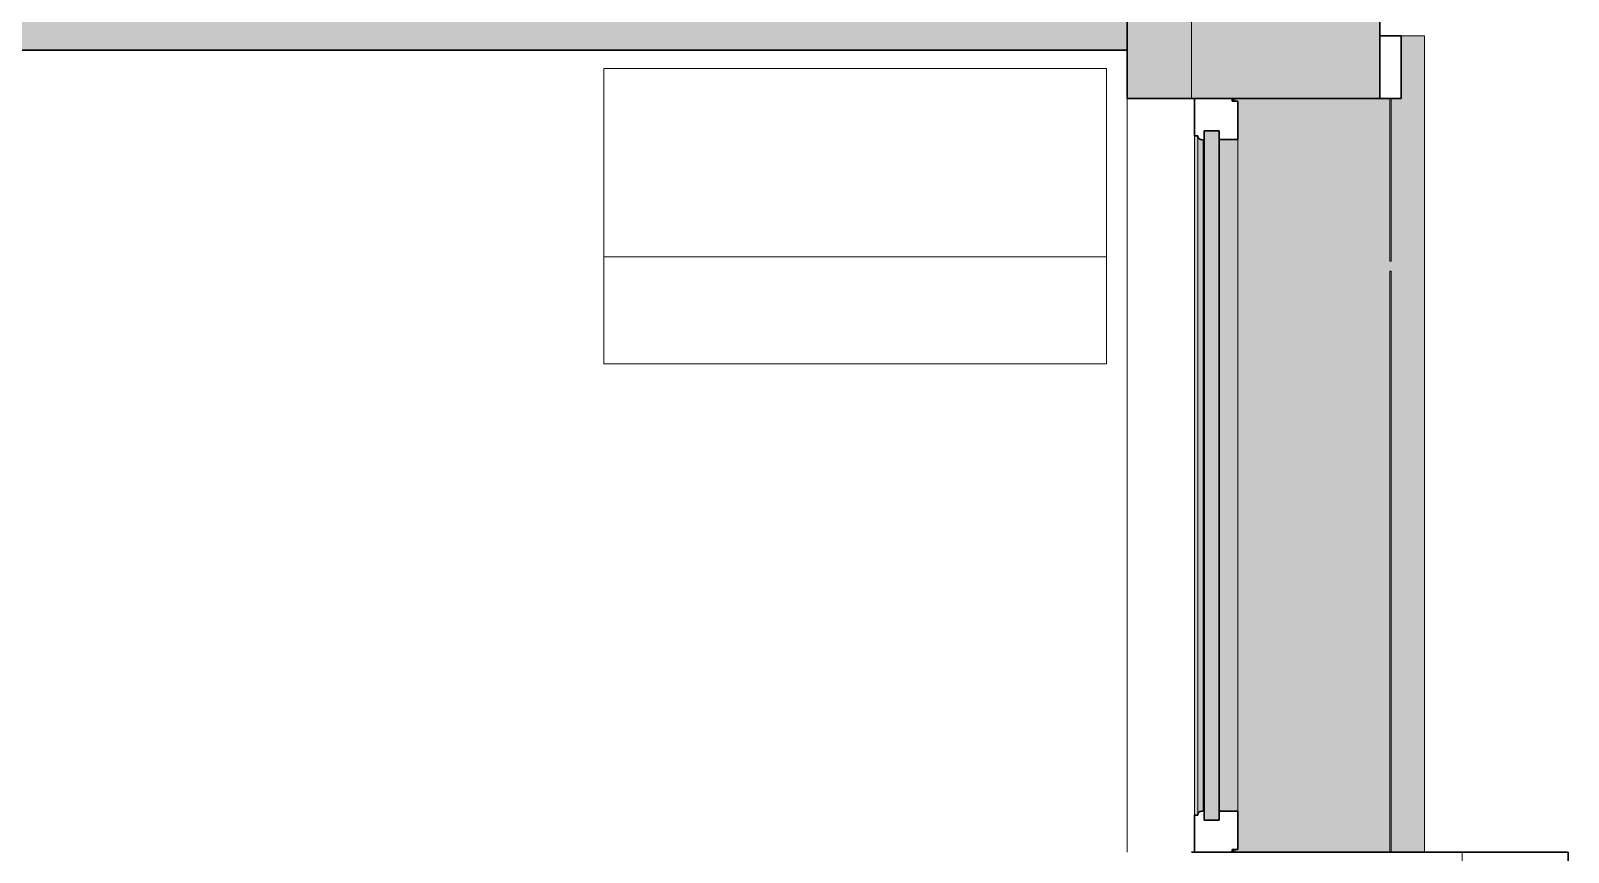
# Model space of a CAD drawing. Header units: millimetres. Extents: x 155927 to 317870, y -36033 to 97293.
# Drawn here: x 228993 to 231441, y 24250 to 25558 of the extents above; entities that cross this region are included whole.
import ezdxf

# ---------------------------------------------------------------- set-up
doc = ezdxf.new("R2010")
doc.units = ezdxf.units.MM
doc.header["$MEASUREMENT"] = 0
for name, color, linetype, lineweight in [('A-GLAZ', 7, 'CONTINUOUS', 9), ('A-GLAZ-CWMG', 7, 'CONTINUOUS', 9), ('A-WALL', 7, 'CONTINUOUS', 9), ('A-WALL-PATT', 7, 'CONTINUOUS', 9), ('I-FURN', 8, 'CONTINUOUS', 9), ('I-WALL', 7, 'CONTINUOUS', 9)]:
    doc.layers.add(name, color=color, linetype=linetype, lineweight=lineweight)

msp = doc.modelspace()

# ---------------------------------------------------------------- hatches: boundary and pattern name
at = {"layer": 'A-GLAZ'}
h = msp.add_hatch(color=256, dxfattribs=at)
h.paths.add_polyline_path([(231174.8, 16190.6), (231211.8, 16190.6), (231211.8, 18843.6), (230914.8, 18843.6), (230914.8, 17490.6), (230910.2, 17490.6), (230910.2, 17486.3), (230914.8, 17486.3), (230914.8, 16294.9), (230910.2, 16294.9), (230910.2, 16290.6), (231174.8, 16290.6)], flags=0)
h.paths.add_polyline_path([(230914.8, 18943.6), (231211.8, 18943.6), (231211.8, 21496.6), (230914.8, 21496.6), (230914.8, 20143.6), (230910.2, 20143.6), (230910.2, 20139.3), (230914.8, 20139.3), (230914.8, 18947.9), (230910.2, 18947.9), (230910.2, 18943.6)], flags=0)
h.paths.add_polyline_path([(231053.7, 21596.6), (231211.8, 21596.6), (231211.8, 24149.6), (230914.8, 24149.6), (230914.8, 22796.6), (230910.2, 22796.6), (230910.2, 22792.3), (230914.8, 22792.3), (230914.8, 21600.9), (230910.2, 21600.9), (230910.2, 21596.6), (230914.8, 21596.6)], flags=0)
h.paths.add_polyline_path([(230910.2, 24249.6), (231211.8, 24249.6), (231211.8, 25549.6), (231174.8, 25549.6), (231174.8, 25449.6), (230910.2, 25449.6), (230910.2, 25445.3), (230914.8, 25445.3), (230914.8, 24253.9), (230910.2, 24253.9)], flags=0)
h = msp.add_hatch(color=256, dxfattribs=at)
h.paths.add_polyline_path([(230908.1, 16290.6), (230910.2, 16290.6), (230910.2, 16294.9), (230908.1, 16294.9)], flags=0)
h.paths.add_polyline_path([(230908.1, 17486.3), (230910.2, 17486.3), (230910.2, 17490.6), (230908.1, 17490.6)], flags=0)
h.paths.add_polyline_path([(230908.1, 18943.6), (230910.2, 18943.6), (230910.2, 18947.9), (230908.1, 18947.9)], flags=0)
h.paths.add_polyline_path([(230910.2, 20139.3), (230910.2, 20143.6), (230908.1, 20143.6), (230908.1, 20139.3)], flags=0)
h.paths.add_polyline_path([(230910.2, 21596.6), (230910.2, 21600.9), (230908.1, 21600.9), (230908.1, 21596.6)], flags=0)
h.paths.add_polyline_path([(230910.2, 22792.3), (230910.2, 22796.6), (230908.1, 22796.6), (230908.1, 22792.3)], flags=0)
h.paths.add_polyline_path([(230908.1, 24249.6), (230910.2, 24249.6), (230910.2, 24253.9), (230908.1, 24253.9)], flags=0)
h.paths.add_polyline_path([(230908.1, 25445.3), (230910.2, 25445.3), (230910.2, 25449.6), (230908.1, 25449.6)], flags=0)
for points in [[(230851, 24308.8), (230851, 25390.4), (230846, 25390.4), (230846, 24308.8), (230850.4, 24308.8)], [(230851, 24310.4), (230853.3, 24313.7), (230855.9, 24315), (230855.9, 25384.6), (230852.2, 25386.4), (230851, 25386.6), (230851, 24312.6)], [(230855.9, 24314.6), (230859.8, 24316), (230859.8, 25383.2), (230855.9, 25384.4), (230855.9, 24314.8)], [(230861, 24300.8), (230884.9, 24300.8), (230884.9, 25398.4), (230861, 25398.4), (230861, 24568.2)], [(230884.9, 24314.8), (230914.8, 24314.8), (230914.8, 25384.4), (230884.9, 25384.4), (230884.9, 24568.2)], [(230859.8, 24316), (230861, 24316), (230859.8, 24568.2)]]:
    msp.add_hatch(color=256, dxfattribs=at).paths.add_polyline_path(points, flags=0)
at = {"layer": 'A-WALL-PATT'}
h = msp.add_hatch(color=256, dxfattribs=at)
h.paths.add_polyline_path([(231130.8, 9267.6), (231140.8, 9267.6), (231140.8, 13645.6), (230840.8, 13645.6), (230840.8, 9267.6)], flags=0)
h.paths.add_polyline_path([(230840.8, 14969.6), (231140.8, 14969.6), (231140.8, 16290.6), (230840.8, 16290.6), (230840.8, 15024)], flags=0)
h.paths.add_polyline_path([(230840.8, 25449.6), (231140.8, 25449.6), (231140.8, 26790.6), (230840.8, 26790.6), (230840.8, 26303.5)], flags=0)
h.paths.add_polyline_path([(230840.8, 28449.6), (231140.8, 28449.6), (231140.8, 34347.6), (230840.8, 34347.6), (230840.8, 28472.7)], flags=0)
for points in [[(230840.8, 25449.6), (230840.8, 26790.6), (230738.8, 26790.6), (230738.8, 25449.6)], [(226472.8, 25526.6), (230738.8, 25526.6), (230738.8, 25648.6), (228643.4, 25648.6), (228643.4, 25646.7), (227545, 25646.7), (227545, 25648.6), (226472.8, 25648.6)]]:
    msp.add_hatch(color=256, dxfattribs=at).paths.add_polyline_path(points, flags=0)

# ---------------------------------------------------------------- linework, layer by layer
at = {"layer": 'A-GLAZ', "lineweight": 30}
for p, q in [((231174.8, 25549.6), (231140.8, 25549.6)), ((231174.8, 25449.6), (231174.8, 25549.6)), ((230846, 25449.6), (230846, 25390.4)), ((230905.9, 25445.3), (230905.9, 25449.6)), ((230914.8, 25445.3), (230905.9, 25445.3)), ((230914.8, 25384.4), (230914.8, 25445.3)), ((231140.8, 25449.6), (231174.8, 25449.6)), ((230846, 25390.4), (230851, 25390.4)), ((230851, 25390.4), (230851, 25388.9)), ((230884.9, 25398.4), (230861, 25398.4)), ((230861, 25398.4), (230861, 24300.8)), ((230861, 25383.2), (230861, 25398.4)), ((230861, 25398.4), (230884.9, 25398.4)), ((230884.9, 24300.8), (230884.9, 25398.4)), ((230884.9, 25398.4), (230884.9, 25384.4)), ((230884.9, 25384.4), (230914.8, 25384.4)), ((230859.8, 25383.2), (230861, 25383.2)), ((230851, 24308.8), (230846, 24308.8)), ((230846, 24308.8), (230846, 24249.6)), ((230851, 24310.4), (230851, 24308.8)), ((230861, 24316), (230859.8, 24316)), ((230861, 24300.8), (230861, 24316)), ((230914.8, 24314.8), (230884.9, 24314.8)), ((230884.9, 24314.8), (230884.9, 24300.8)), ((230914.8, 24253.9), (230914.8, 24314.8)), ((230861, 24300.8), (230884.9, 24300.8)), ((230884.9, 24300.8), (230861, 24300.8)), ((231440.8, 24249.6), (230840.8, 24249.6)), ((230846, 24249.6), (230905.9, 24249.6)), ((230905.9, 24249.6), (230905.9, 24253.9)), ((230905.9, 24253.9), (230914.8, 24253.9)), ((231440.8, 24149.6), (231440.8, 24249.6))]:
    msp.add_line(p, q, dxfattribs=at)
at = {"layer": 'A-GLAZ'}
for p, q in [((231174.8, 25549.6), (231211.8, 25549.6)), ((231211.8, 24249.6), (231211.8, 25549.6)), ((230908.1, 25445.3), (230908.1, 25449.6)), ((230910.2, 25445.3), (230910.2, 25449.6)), ((230846, 25390.4), (230846, 24308.8)), ((230851, 25388.9), (230851, 25390.4)), ((230851, 24310.4), (230851, 25388.9)), ((230914.8, 24314.8), (230914.8, 25384.4)), ((230859.8, 24316), (230859.8, 25383.2)), ((230851, 24308.8), (230851, 24310.4)), ((230908.1, 24249.6), (230908.1, 24253.9)), ((230910.2, 24249.6), (230910.2, 24253.9))]:
    msp.add_line(p, q, dxfattribs=at)
at = {"layer": 'A-GLAZ', "linetype": 'Continuous'}
msp.add_line((231271.8, 24149.6), (231271.8, 24249.6), dxfattribs=at)
at = {"layer": 'A-GLAZ', "lineweight": 30}
for centre, radius, start, end in [((230856.2, 25390), 5.36, 191.9524, 266.5739), ((230855.4, 25377.2), 7.4, 53.4261, 86.5739), ((230856.2, 24309.3), 5.36, 93.4261, 168.0476), ((230855.4, 24322), 7.4, 273.4261, 306.5739)]:
    msp.add_arc(centre, radius, start, end, dxfattribs=at)
at = {"layer": 'A-GLAZ'}
for points, knots in [([(230851, 25388.9), (230851.1, 25388.4), (230851.3, 25387.7), (230851.8, 25386.9), (230852.1, 25386.6), (230852.2, 25386.4)], [0, 0, 0, 0, 0.2, 0.3, 0.4, 0.4, 0.4, 0.4]), ([(230853.3, 25385.5), (230853.5, 25385.4), (230853.9, 25385.1), (230854.7, 25384.8), (230855.4, 25384.7), (230855.9, 25384.6)], [0.6, 0.6, 0.6, 0.6, 0.7, 0.8, 1, 1, 1, 1]), ([(230852.2, 24312.8), (230852.1, 24312.7), (230851.8, 24312.3), (230851.3, 24311.5), (230851.1, 24310.8), (230851, 24310.4)], [-0.4, -0.4, -0.4, -0.4, -0.3, -0.2, 0, 0, 0, 0]), ([(230855.9, 24314.6), (230855.4, 24314.6), (230854.7, 24314.4), (230853.9, 24314.1), (230853.5, 24313.9), (230853.3, 24313.7)], [-1, -1, -1, -1, -0.8, -0.7, -0.6, -0.6, -0.6, -0.6])]:
    msp.add_open_spline(points, degree=3, knots=knots, dxfattribs=at)
for points in [[(230858.6, 25383.9), (230859.1, 25383.7), (230859.5, 25383.5), (230859.8, 25383.2)], [(230859.8, 24316), (230859.5, 24315.8), (230859.1, 24315.5), (230858.6, 24315.3)]]:
    msp.add_open_spline(points, degree=3, dxfattribs=at)
at = {"layer": 'A-GLAZ-CWMG'}
for p, q in [((231156.8, 25190.6), (231156.8, 25449.6)), ((231158.8, 25449.6), (231158.8, 25190.6)), ((231158.8, 25190.6), (231156.8, 25190.6)), ((231156.8, 25174.6), (231158.8, 25174.6)), ((231156.8, 24807.6), (231156.8, 25174.6)), ((231158.8, 25174.6), (231158.8, 24807.6)), ((231156.8, 24249.6), (231156.8, 24807.6)), ((231158.8, 24807.6), (231158.8, 24249.6))]:
    msp.add_line(p, q, dxfattribs=at)
at = {"layer": 'A-WALL'}
msp.add_line((230840.8, 26790.6), (230840.8, 25449.6), dxfattribs=at)
at = {"layer": 'A-WALL', "lineweight": 30}
for p, q in [((231140.8, 25449.6), (231140.8, 26790.6)), ((230738.8, 25526.6), (230738.8, 25648.6)), ((226472.8, 25526.6), (230738.8, 25526.6)), ((230840.8, 25449.6), (231140.8, 25449.6))]:
    msp.add_line(p, q, dxfattribs=at)
at = {"layer": 'I-FURN'}
for p, q in [((230705.5, 25497.4), (229905.5, 25497.4)), ((229905.5, 25497.4), (229905.5, 25197.4)), ((230705.5, 25197.4), (230705.5, 25497.4)), ((229905.5, 25197.4), (230705.5, 25197.4)), ((229905.5, 25197.4), (229905.5, 25027.4)), ((230705.5, 25027.4), (230705.5, 25197.4)), ((229905.5, 25027.4), (230705.5, 25027.4))]:
    msp.add_line(p, q, dxfattribs=at)
at = {"layer": 'I-WALL'}
for p, q in [((230840.8, 25449.6), (230840.8, 26790.6)), ((230738.8, 24249.6), (230738.8, 25449.6))]:
    msp.add_line(p, q, dxfattribs=at)
at = {"layer": 'I-WALL', "lineweight": 30}
for p, q in [((230738.8, 25648.6), (230738.8, 25449.6)), ((230738.8, 25449.6), (230840.8, 25449.6))]:
    msp.add_line(p, q, dxfattribs=at)

doc.saveas('drawing.dxf')
